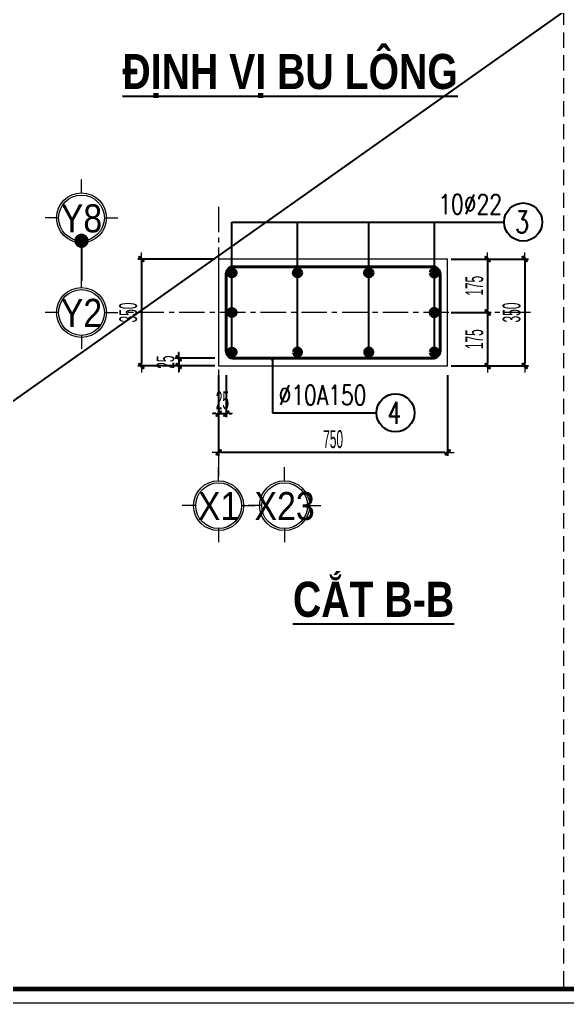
# Model space of a CAD drawing. Header units: inches. Extents: x 541671 to 837720, y 76128 to 1008472.
# Drawn here: x 609089 to 611779, y 355051 to 359884 of the extents above; entities that cross this region are included whole.
import ezdxf
from ezdxf.enums import TextEntityAlignment as Align

# ---------------------------------------------------------------- set-up
doc = ezdxf.new("R2010")
doc.units = ezdxf.units.IN
doc.header["$MEASUREMENT"] = 0
doc.header["$PDMODE"] = 32
doc.header["$PDSIZE"] = -1
for name, pattern in [('CENTERX2', [4, 2.5, -0.5, 0.5, -0.5]), ('DASHDOT', [1, 0.5, -0.25, 0, -0.25]), ('HIDDEN', [0.375, 0.25, -0.125])]:
    doc.linetypes.add(name, pattern=pattern)
doc.layers.get('0').update_dxf_attribs({"lineweight": 18})
for name, color, linetype, lineweight in [('EG Net thay', 7, 'Continuous', 20), ('EG Text2', 7, 'Continuous', 25), ('ISO', 153, 'Continuous', 15), ('KICHTHUOC', 4, 'Continuous', 18), ('LC Dim', 8, 'Continuous', 18), ('LC ISO', 153, 'Continuous', 13), ('LC MANH DUT', 35, 'HIDDEN', 5), ('LC Net dam2', 6, 'Continuous', 40), ('LC Net dam3', 1, 'Continuous', 60), ('LC Net thay', 7, 'Continuous', 25), ('LC Net truc', 79, 'DASHDOT', 13), ('LC Text1', 3, 'Continuous', 20), ('LC Text2', 7, 'Continuous', 25)]:
    doc.layers.add(name, color=color, linetype=linetype, lineweight=lineweight)
doc.layers.add('KCS_Plotter', color=11, linetype='Continuous', plot=False)
doc.layers.add('Khungten_LCDI', color=7, linetype='Continuous')
doc.styles.add('EG 1', font='VHAVANB_2.TTF')
doc.styles.add('HOATBIF', font='hoatbif.shx', dxfattribs={"width": 0.5})
doc.styles.add('Khungten', font='VHAVAN_2.TTF', dxfattribs={"width": 0.8, "height": 5000})
doc.styles.add('LC 1', font='VHAVANB_2.TTF')
doc.styles.add('LC 3', font='vnsimli.shx', dxfattribs={"width": 0.75})
doc.styles.add('LC3', font='VHARIALB_3.TTF', dxfattribs={"width": 0.8})
doc.styles.add('Title', font='VHAVAN_2.TTF', dxfattribs={"width": 0.8})
doc.dimstyles.new('Copy of 1-100(1-35)', dxfattribs={"dimscale": 35, "dimtxt": 2.5, "dimasz": 0.3, "dimexe": 1, "dimexo": 1, "dimgap": 0.8, "dimtad": 1, "dimdec": 0, "dimzin": 0, "dimdsep": 46, "dimtxsty": 'HOATBIF', "dimblk1": 'DOT', "dimblk2": 'DOT', "dimsah": 1, "dimcen": -0.1, "dimdle": 1, "dimclrd": 256, "dimclre": 256, "dimclrt": 4, "dimadec": 3, "dimazin": 2, "dimtfac": 0.333333, "dimtdec": 0, "dimtix": 1, "dimtmove": 2, "dimatfit": 3, "dimldrblk": 'DOT', "dimfxl": 1, "dimtvp": 0.833333, "dimtolj": 1, "dimtzin": 0, "dimarcsym": 0})
doc.dimstyles.new('Copy of 1-35', dxfattribs={"dimscale": 35, "dimtxt": 2.5, "dimasz": 0.4, "dimexe": 0.5, "dimexo": 0, "dimgap": 0.6, "dimtad": 1, "dimdec": 0, "dimzin": 0, "dimdsep": 46, "dimtxsty": 'HOATBIF', "dimblk1": 'DOT', "dimblk2": 'DOT', "dimsah": 1, "dimcen": -1, "dimdle": 1, "dimclrd": 256, "dimclre": 256, "dimclrt": 130, "dimadec": 0, "dimazin": 0, "dimtfac": 0.333333, "dimtdec": 0, "dimtix": 1, "dimtmove": 2, "dimatfit": 3, "dimldrblk": 'DOT', "dimfxl": 0.5, "dimtvp": 0.833333, "dimtolj": 1, "dimtzin": 12, "dimarcsym": 0})

# ---------------------------------------------------------------- blocks, each defined once
blk = doc.blocks.new('lcdi fix')
at = {"layer": 'Defpoints', "lineweight": 0}
blk.add_lwpolyline([(-1200, -14850), (-1200, 14850), (40800, 14850), (40800, -14850)], close=True, dxfattribs=at)
at = {"layer": 'Khungten_LCDI', "color": 5, "lineweight": 60}
blk.add_lwpolyline([(0, -14650), (0, 14650), (40600, 14650), (40600, -14650)], close=True, dxfattribs=at)
at = {"color": 7, "style": 'Khungten', "width": 0.8}
for tag, p in [('REVISION', (39499, -10746)), ('NGAYHT', (39546, -11609))]:
    blk.add_attdef(tag, text='', height=200, dxfattribs=at).set_placement(p, align=Align.CENTER)
at = {"layer": 'LC Text1', "style": 'Title', "width": 1.824646}
for tag, p, p2 in [('TENBANVE1', (36913, -8886), (40339, -8886)), ('TENBANVE2', (36913, -9562), (40339, -9562))]:
    blk.add_attdef(tag, text='', height=250, dxfattribs=at).set_placement(p, p2, align=Align.FIT)
at = {"layer": 'LC Text1', "style": 'Title', "width": 0.7}
blk.add_attdef('SOBANVE', text='', height=250, dxfattribs=at).set_placement((39562, -13896), align=Align.CENTER)
blk = doc.blocks.new('DOT')
at = {"layer": 'KICHTHUOC', "color": 4}
blk.add_line((-1, -1), (1, 1), dxfattribs=at)
at = {"layer": 'KICHTHUOC'}
blk.add_line((-2.25, 0), (2.25, 0), dxfattribs=at)
at = {"layer": 'KICHTHUOC', "color": 4}
blk.add_lwpolyline([(0.5, 1), (-1, -0.5), (-0.5, -1), (1, 0.5)], close=True, dxfattribs=at)
blk = doc.blocks.new('TIEUDE1')
at = {"layer": 'EG Text2', "color": 7, "style": 'EG 1'}
blk.add_attdef('TIªU§Ò', text='', height=5, dxfattribs=at).set_placement((0, 0), align=Align.BOTTOM_CENTER)
blk.add_attdef('TL', text='', height=3, dxfattribs=at).set_placement((0, -2), align=Align.TOP_CENTER)
blk = doc.blocks.new('theptron1')
at = {"layer": 'LC Net dam3'}
for p, q in [((-0.5, 0), (0.5, 0)), ((-0.35, 0.35), (0.35, -0.35)), ((0.35, 0.35), (-0.35, -0.35)), ((0, 0.5), (0, -0.5))]:
    blk.add_line(p, q, dxfattribs=at)
blk.add_circle((0, 0), 0.5, dxfattribs=at)
blk = doc.blocks.new('*U295')
at = {"layer": 'LC Dim', "xscale": 33.0000000000429, "yscale": 33.0000000000429, "zscale": 33.0000000000429}
blk.add_blockref('theptron1', (0, 0), dxfattribs=at)
blk = doc.blocks.new('*U296')
at = {"layer": 'LC Dim', "color": 0, "linetype": 'ByBlock', "lineweight": -2, "transparency": 16777216}
for p in [(0, 0), (195, 0), (390, 0)]:
    blk.add_blockref('*U295', p, dxfattribs=at)
blk = doc.blocks.new('*D344')
at = {"layer": 'Defpoints', "color": 0, "ltscale": 50, "transparency": 16777216}
for p in [(611208.8, 358707.9), (611208.8, 358445.4), (611386.8, 358445.4)]:
    blk.add_point(p, dxfattribs=at)
at = {"layer": 'LC Dim', "lineweight": -2, "ltscale": 50, "transparency": 16777216}
for p, q in [((611208.8, 358707.9), (611404.3, 358707.9)), ((611386.8, 358693.9), (611386.8, 358459.4)), ((611208.8, 358445.4), (611404.3, 358445.4))]:
    blk.add_line(p, q, dxfattribs=at)
at = {"layer": 'LC Dim', "lineweight": -2, "ltscale": 50, "transparency": 16777216, "xscale": 14, "yscale": 14, "zscale": 14}
for p, rotation in [((611386.8, 358707.9), 90), ((611386.8, 358445.4), 270)]:
    blk.add_blockref('DOT', p, dxfattribs=dict(at, rotation=rotation))
at = {"layer": 'LC Dim', "color": 130, "ltscale": 50, "transparency": 16777216, "insert": (611322.1, 358576.6), "char_height": 87.5, "attachment_point": 5, "rotation": 90, "style": 'HOATBIF'}
blk.add_mtext('\\A1;175', dxfattribs=at)
blk = doc.blocks.new('*D345')
at = {"layer": 'Defpoints', "color": 0, "ltscale": 50, "transparency": 16777216}
for p in [(611208.8, 358445.4), (611208.8, 358182.9), (611386.8, 358182.9)]:
    blk.add_point(p, dxfattribs=at)
at = {"layer": 'LC Dim', "lineweight": -2, "ltscale": 50, "transparency": 16777216}
for p, q in [((611208.8, 358445.4), (611404.3, 358445.4)), ((611386.8, 358431.4), (611386.8, 358196.9)), ((611208.8, 358182.9), (611404.3, 358182.9))]:
    blk.add_line(p, q, dxfattribs=at)
at = {"layer": 'LC Dim', "lineweight": -2, "ltscale": 50, "transparency": 16777216, "xscale": 14, "yscale": 14, "zscale": 14}
for p, rotation in [((611386.8, 358445.4), 90), ((611386.8, 358182.9), 270)]:
    blk.add_blockref('DOT', p, dxfattribs=dict(at, rotation=rotation))
at = {"layer": 'LC Dim', "color": 130, "ltscale": 50, "transparency": 16777216, "insert": (611322.1, 358314.1), "char_height": 87.5, "attachment_point": 5, "rotation": 90, "style": 'HOATBIF'}
blk.add_mtext('\\A1;175', dxfattribs=at)
blk = doc.blocks.new('*D335')
at = {"layer": 'Defpoints', "color": 0, "ltscale": 50, "transparency": 16777216}
for p in [(611208.8, 358707.9), (611208.8, 358182.9), (611570, 358182.9)]:
    blk.add_point(p, dxfattribs=at)
at = {"layer": 'LC Dim', "lineweight": -2, "ltscale": 50, "transparency": 16777216}
for p, q in [((611208.8, 358707.9), (611587.5, 358707.9)), ((611570, 358693.9), (611570, 358196.9)), ((611208.8, 358182.9), (611587.5, 358182.9))]:
    blk.add_line(p, q, dxfattribs=at)
at = {"layer": 'LC Dim', "lineweight": -2, "ltscale": 50, "transparency": 16777216, "xscale": 14, "yscale": 14, "zscale": 14}
for p, rotation in [((611570, 358707.9), 90), ((611570, 358182.9), 270)]:
    blk.add_blockref('DOT', p, dxfattribs=dict(at, rotation=rotation))
at = {"layer": 'LC Dim', "color": 130, "ltscale": 50, "transparency": 16777216, "insert": (611505.3, 358445.4), "char_height": 87.5, "attachment_point": 5, "rotation": 90, "style": 'HOATBIF'}
blk.add_mtext('\\A1;350', dxfattribs=at)
blk = doc.blocks.new('*D336')
at = {"layer": 'Defpoints', "color": 0, "ltscale": 50, "transparency": 16777216}
for p in [(610047.9, 358220.4), (609869.9, 358182.9), (610047.9, 358182.9)]:
    blk.add_point(p, dxfattribs=at)
at = {"layer": 'LC Dim', "lineweight": -2, "ltscale": 50, "transparency": 16777216}
for p, q in [((609869.9, 358234.4), (609869.9, 358248.4)), ((610047.9, 358220.4), (609852.4, 358220.4)), ((609869.9, 358220.4), (609869.9, 358182.9)), ((610047.9, 358182.9), (609852.4, 358182.9)), ((609869.9, 358168.9), (609869.9, 358154.9))]:
    blk.add_line(p, q, dxfattribs=at)
at = {"layer": 'LC Dim', "lineweight": -2, "ltscale": 50, "transparency": 16777216, "xscale": 14, "yscale": 14, "zscale": 14}
for p, rotation in [((609869.9, 358220.4), 270), ((609869.9, 358182.9), 90)]:
    blk.add_blockref('DOT', p, dxfattribs=dict(at, rotation=rotation))
at = {"layer": 'LC Dim', "color": 130, "ltscale": 50, "transparency": 16777216, "insert": (609805.2, 358201.6), "char_height": 87.5, "attachment_point": 5, "rotation": 90, "style": 'HOATBIF'}
blk.add_mtext('\\A1;25', dxfattribs=at)
blk = doc.blocks.new('*D337')
at = {"layer": 'Defpoints', "color": 0, "ltscale": 50, "transparency": 16777216}
for p in [(610047.9, 358707.9), (609686.7, 358182.9), (610047.9, 358182.9)]:
    blk.add_point(p, dxfattribs=at)
at = {"layer": 'LC Dim', "lineweight": -2, "ltscale": 50, "transparency": 16777216}
for p, q in [((610047.9, 358707.9), (609669.2, 358707.9)), ((609686.7, 358693.9), (609686.7, 358196.9)), ((610047.9, 358182.9), (609669.2, 358182.9))]:
    blk.add_line(p, q, dxfattribs=at)
at = {"layer": 'LC Dim', "lineweight": -2, "ltscale": 50, "transparency": 16777216, "xscale": 14, "yscale": 14, "zscale": 14}
for p, rotation in [((609686.7, 358707.9), 90), ((609686.7, 358182.9), 270)]:
    blk.add_blockref('DOT', p, dxfattribs=dict(at, rotation=rotation))
at = {"layer": 'LC Dim', "color": 130, "ltscale": 50, "transparency": 16777216, "insert": (609622, 358445.4), "char_height": 87.5, "attachment_point": 5, "rotation": 90, "style": 'HOATBIF'}
blk.add_mtext('\\A1;350', dxfattribs=at)
blk = doc.blocks.new('*D333')
at = {"layer": 'Defpoints', "color": 0, "ltscale": 50, "transparency": 16777216}
for p in [(610065.9, 358136.8), (611190.9, 358136.8), (610065.9, 357757.9)]:
    blk.add_point(p, dxfattribs=at)
at = {"layer": 'LC Dim', "lineweight": -2, "ltscale": 50, "transparency": 16777216}
for p, q in [((610065.9, 358136.8), (610065.9, 357740.4)), ((611190.9, 358136.8), (611190.9, 357740.4)), ((611176.9, 357757.9), (610079.9, 357757.9))]:
    blk.add_line(p, q, dxfattribs=at)
at = {"layer": 'LC Dim', "lineweight": -2, "ltscale": 50, "transparency": 16777216, "xscale": 14, "yscale": 14, "zscale": 14, "rotation": 180}
blk.add_blockref('DOT', (610065.9, 357757.9), dxfattribs=at)
at = {"layer": 'LC Dim', "lineweight": -2, "ltscale": 50, "transparency": 16777216, "xscale": 14, "yscale": 14, "zscale": 14}
blk.add_blockref('DOT', (611190.9, 357757.9), dxfattribs=at)
at = {"layer": 'LC Dim', "color": 130, "ltscale": 50, "transparency": 16777216, "insert": (610628.4, 357822.7), "char_height": 87.5, "attachment_point": 5, "style": 'HOATBIF'}
blk.add_mtext('\\A1;750', dxfattribs=at)
blk = doc.blocks.new('*D334')
at = {"layer": 'Defpoints', "color": 0, "ltscale": 50, "transparency": 16777216}
for p in [(610065.9, 358136.8), (610103.4, 358136.8), (610103.4, 357948.8)]:
    blk.add_point(p, dxfattribs=at)
at = {"layer": 'LC Dim', "lineweight": -2, "ltscale": 50, "transparency": 16777216}
for p, q in [((610065.9, 358136.8), (610065.9, 357931.3)), ((610103.4, 358136.8), (610103.4, 357931.3)), ((610051.9, 357948.8), (610037.9, 357948.8)), ((610065.9, 357948.8), (610103.4, 357948.8)), ((610117.4, 357948.8), (610131.4, 357948.8))]:
    blk.add_line(p, q, dxfattribs=at)
at = {"layer": 'LC Dim', "lineweight": -2, "ltscale": 50, "transparency": 16777216, "xscale": 14, "yscale": 14, "zscale": 14}
blk.add_blockref('DOT', (610065.9, 357948.8), dxfattribs=at)
at = {"layer": 'LC Dim', "lineweight": -2, "ltscale": 50, "transparency": 16777216, "xscale": 14, "yscale": 14, "zscale": 14, "rotation": 180}
blk.add_blockref('DOT', (610103.4, 357948.8), dxfattribs=at)
at = {"layer": 'LC Dim', "color": 130, "ltscale": 50, "transparency": 16777216, "insert": (610084.6, 358013.5), "char_height": 87.5, "attachment_point": 5, "style": 'HOATBIF'}
blk.add_mtext('\\A1;25', dxfattribs=at)
blk = doc.blocks.new('TTRUC')
at = {"layer": 'ISO'}
for p, q in [((0, 6.95), (0, 10.71)), ((-6.37, 0), (-10.13, 0)), ((6.37, 0), (10.13, 0)), ((0, -6.37), (0, -10.13))]:
    blk.add_line(p, q, dxfattribs=at)
blk.add_circle((0, 0), 6.37, dxfattribs=at)
at = {"layer": 'KICHTHUOC'}
blk.add_circle((0, 0), 6.95, dxfattribs=at)

msp = doc.modelspace()

# ---------------------------------------------------------------- linework, layer by layer
at = {"layer": 'EG Net thay'}
msp.add_lwpolyline([(610065.9, 358707.9), (610065.9, 358182.9), (611190.9, 358182.9), (611190.9, 358707.9)], close=True, dxfattribs=at)
at = {"layer": 'KCS_Plotter', "ltscale": 50}
msp.add_line((604872, 355051.4), (619572, 365446.4), dxfattribs=at)
at = {"layer": 'LC MANH DUT', "lineweight": 0, "ltscale": 300}
msp.add_line((611759.5, 365446.4), (611759.5, 355121.4), dxfattribs=at)
at = {"layer": 'LC Net dam2'}
msp.add_lwpolyline([(610103.4, 358632.9), (610103.4, 358257.9, 0.414214), (610140.9, 358220.4), (611115.9, 358220.4, 0.414214), (611153.4, 358257.9), (611153.4, 358632.9, 0.414214), (611115.9, 358670.4), (610140.9, 358670.4, 0.414214)], format="xyb", close=True, dxfattribs=at)
at = {"layer": 'LC Net truc', "linetype": 'CENTERX2', "ltscale": 50}
for p, q in [((610065.9, 358964.6), (610065.9, 357620.1)), ((611597.3, 358445.4), (609600.4, 358445.4))]:
    msp.add_line(p, q, dxfattribs=at)
at = {"layer": 'LC Text2', "ltscale": 100}
for centre in [(611562, 358889.9), (610934.7, 357952.4)]:
    msp.add_circle(centre, 93.6, dxfattribs=at)

# ---------------------------------------------------------------- block references
at = {"layer": 'LC Dim', "yscale": 33.0000000000429, "zscale": 33.0000000000429, "rotation": 270}
for p, xscale in [((610131.3, 358640.5), 33.0000000000429), ((610453.4, 358640.5), 33.0000000000429), ((610803.4, 358640.5), 33.0000000000429), ((610131.3, 358445.5), 33.0000000000429), ((610131.3, 358250.5), 33.0000000000429), ((610453.4, 358250.3), -33.0000000000429), ((610803.4, 358250.3), -33.0000000000429)]:
    msp.add_blockref('theptron1', p, dxfattribs=dict(at, xscale=xscale))
at = {"layer": 'LC Dim', "extrusion": (0, 0, -1), "zscale": -1, "rotation": 270}
msp.add_blockref('*U296', (-611125.4, 358640.5), dxfattribs=at)
at = {"layer": 'LC ISO', "xscale": 17.63727343034513, "yscale": 17.63727343034513, "zscale": 17.63727343034513}
for p in [(609392.3, 358910), (609392.3, 358445.4), (610065.9, 357496.4), (610390.1, 357496.4)]:
    msp.add_blockref('TTRUC', p, dxfattribs=at)
at = {"layer": 'LC Net thay', "xscale": 0.3500000090783435, "yscale": 0.3500000090783435, "zscale": 0.3500000090783435}
msp.add_blockref('lcdi fix', (605292, 360248.9), dxfattribs=at)
at = {"layer": 'LC Text2'}
ref = msp.add_blockref('TIEUDE1', (610417.2, 359491.5), dxfattribs=dict(at, xscale=35.00000000007505, yscale=35.00000000007505, zscale=35.00000000007505))
ref.add_attrib('TIªU§Ò', '%%U®Þnh vÞ bu l«ng', dxfattribs={"color": 7, "height": 172.355, "style": 'LC3', "width": 0.8}).set_placement((610417.2, 359491.5), align=Align.BOTTOM_CENTER)
ref = msp.add_blockref('TIEUDE1', (610826.9, 356898.5), dxfattribs=dict(at, xscale=35.00000000007505, yscale=35.00000000007505, zscale=35.00000000007505))
ref.add_attrib('TIªU§Ò', '%%Uc¾t b-b', dxfattribs={"color": 7, "height": 172.35, "style": 'LC3', "width": 0.8}).set_placement((610826.9, 356898.5), align=Align.BOTTOM_CENTER)

# ---------------------------------------------------------------- texts
at = {"layer": 'LC Text1', "ltscale": 0.2, "style": 'LC 1', "width": 0.9}
for s, p in [('y8', (609392.3, 358797.7)), ('y2', (609392.3, 358333)), ('x1', (610065.9, 357384)), ('x23', (610390.1, 357384))]:
    msp.add_text(s, height=138.1, dxfattribs=at).set_placement(p, align=Align.BOTTOM_CENTER)
at = {"layer": 'LC Text2', "linetype": 'ByBlock', "style": 'LC 3', "width": 0.75}
for s, p in [('10%%C22', (611145.3, 358928.7)), ('%%C10A150', (610360.8, 357991.2))]:
    msp.add_text(s, height=97.22, dxfattribs=at).set_placement(p)
at = {"layer": 'LC Text2', "ltscale": 100, "style": 'LC 3', "width": 0.75}
for s, p in [('3', (611556.7, 358889.9)), ('4', (610929.4, 357952.4))]:
    msp.add_text(s, height=106.9, dxfattribs=at).set_placement(p, align=Align.MIDDLE_CENTER)

# ---------------------------------------------------------------- dimensions: what is measured, and where the dimension line sits
at = {"layer": 'LC Dim', "ltscale": 50}
for base, p1, p2, angle, picture, middle in [((609686.7, 358182.9), (610047.9, 358707.9), (610047.9, 358182.9), 270, '*D337', (609622, 358445.4)), ((611386.8, 358445.4), (611208.8, 358707.9), (611208.8, 358445.4), 270, '*D344', (611322.1, 358576.6)), ((611570, 358182.9), (611208.8, 358707.9), (611208.8, 358182.9), 270, '*D335', (611505.3, 358445.4)), ((611386.8, 358182.9), (611208.8, 358445.4), (611208.8, 358182.9), 270, '*D345', (611322.1, 358314.1)), ((609869.9, 358182.9), (610047.9, 358220.4), (610047.9, 358182.9), 270, '*D336', (609805.2, 358201.6)), ((610103.4, 357948.8), (610065.9, 358136.8), (610103.4, 358136.8), 180, '*D334', (610084.6, 358013.5)), ((610065.9, 357757.9), (611190.9, 358136.8), (610065.9, 358136.8), 180, '*D333', (610628.4, 357822.7))]:
    dim = msp.add_linear_dim(base=base, p1=p1, p2=p2, angle=angle, dimstyle='Copy of 1-35', override={"dimlfac": 0.666667}, dxfattribs=at)
    dim.commit()
    dim.dimension.update_dxf_attribs({"geometry": picture, "text_midpoint": middle})

# ---------------------------------------------------------------- leaders
at = {"layer": 'LC Dim', "ltscale": 2}
for points in [[(610131.3, 358250.5), (610131.3, 358889.9), (611468.4, 358889.9)], [(610131.3, 358641.7), (610131.3, 358889.9)], [(610453.3, 358250.3), (610453.3, 358889.9)], [(610453.3, 358641.7), (610453.3, 358889.9)], [(610803.3, 358250.3), (610803.3, 358889.9)], [(611126.8, 358641.7), (611126.8, 358889.9)], [(610131.3, 358446.6), (610131.3, 358694.8)], [(611126.8, 358446.6), (611126.8, 358694.8)], [(611126.8, 358251.3), (611126.8, 358499.6)]]:
    msp.add_leader(points, dimstyle='Copy of 1-100(1-35)', dxfattribs=at)
at = {"layer": 'LC Dim', "ltscale": 50}
for points, override in [([(609392.3, 358797.7), (609392.3, 358601)], {"dimasz": 2}), ([(610330.3, 358214.1), (610330.3, 357952.4), (610841, 357952.4)], {"dimlfac": 0.8})]:
    msp.add_leader(points, dimstyle='Copy of 1-35', override=override, dxfattribs=at)

doc.saveas('drawing.dxf')
